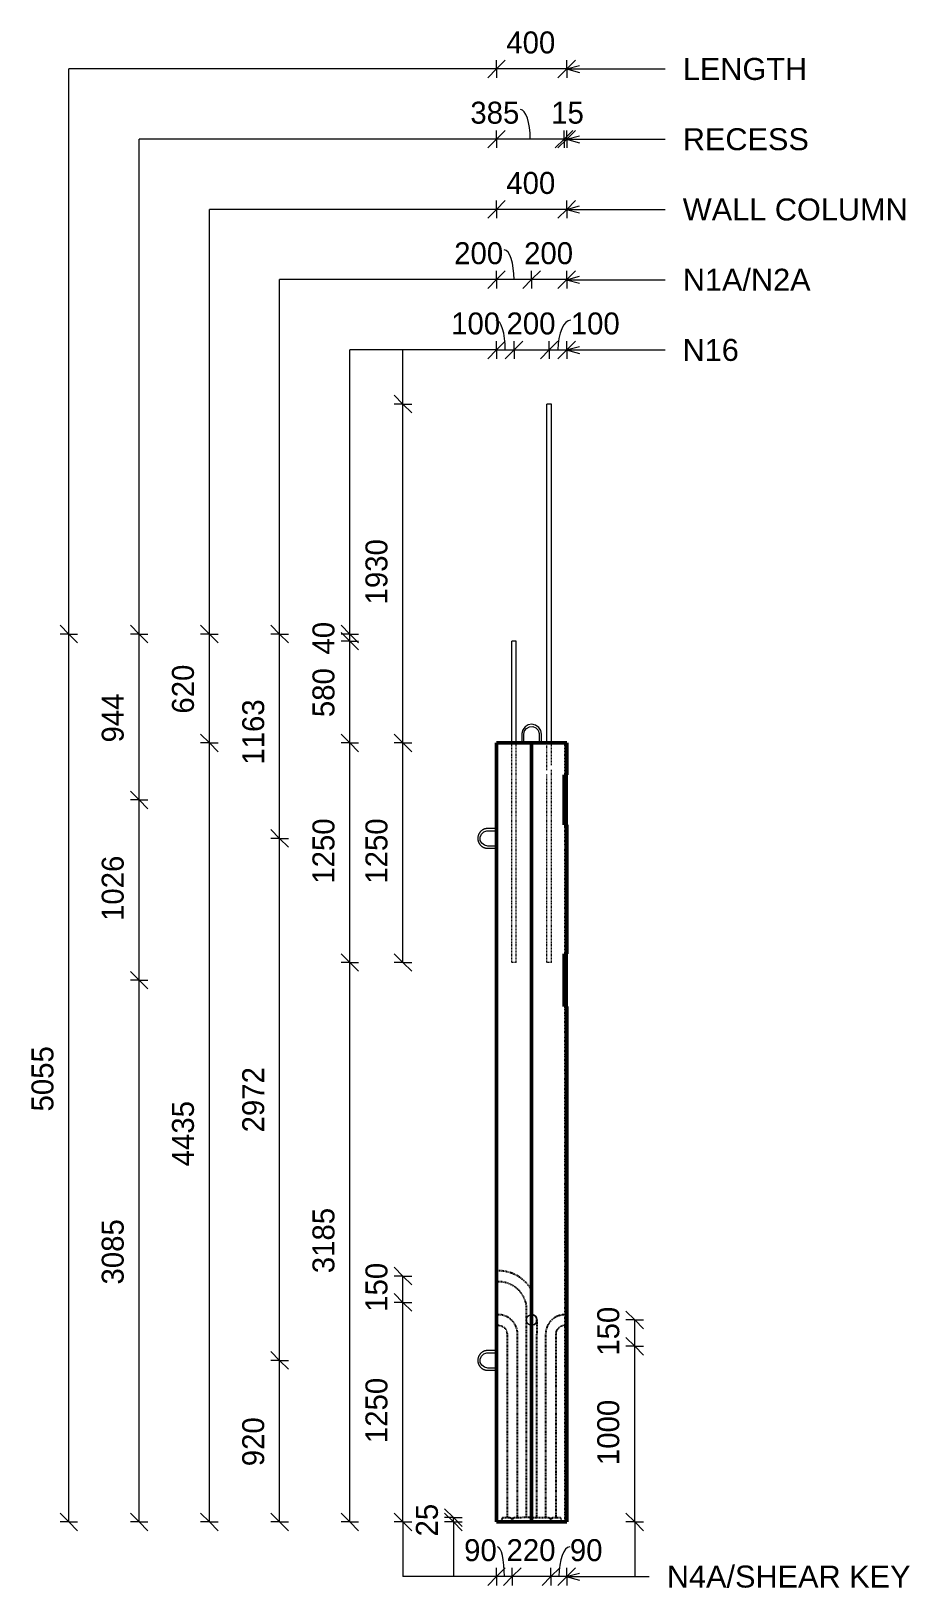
# Model space of a CAD drawing. Header units: millimetres. Extents: x 18051 to 27999, y -1802 to 7093.
# Drawn here: x 22996 to 27999, y -1770 to 7093 of the extents above; entities that cross this region are included whole.
import ezdxf

# ---------------------------------------------------------------- set-up
doc = ezdxf.new("R2010")
doc.units = ezdxf.units.MM
doc.linetypes.add('Dash', pattern=[6.36, 3.18, -3.18])
for name, color, linetype, lineweight in [('A-ANNO-DIMS', 211, 'Continuous', 9), ('A-ANNO-DIMS-50', 211, 'Continuous', 9), ('A-DETL-MBND', 5, 'Continuous', 18), ('A-GENM', 13, 'Continuous', 18), ('A-WALL', 113, 'Continuous', 25), ('A-WALL-HDLN', 110, 'Dash', 25), ('G-ANNO-TEXT', 231, 'Continuous', 9), ('S-RBAR', 171, 'Continuous', 18)]:
    doc.layers.add(name, color=color, linetype=linetype, lineweight=lineweight)
doc.styles.add('Arial', font='arial.ttf', dxfattribs={"height": 125})
doc.styles.add('Nirmala UI Semilight', font='NirmalaS.ttf', dxfattribs={"height": 125})
doc.dimstyles.new('Arrow_Filled_-_2_5_NI_UI', dxfattribs={"dimscale": 304.8, "dimtxt": 130.920493, "dimasz": 0.328084, "dimexe": 0.164042, "dimexo": 0.0625, "dimgap": 0.164042, "dimtad": 1, "dimdec": 0, "dimzin": 0, "dimdsep": 46, "dimtxsty": 'Nirmala UI Semilight', "dimblk1": 'OBLIQUE', "dimblk2": 'OBLIQUE', "dimsah": 1, "dimcen": 0.09, "dimazin": 0, "dimtfac": 1, "dimtdec": 4, "dimtix": 1, "dimtmove": 0, "dimatfit": 3, "dimfxl": 0.164042, "dimfxlon": 1, "dimtvp": 1, "dimtolj": 1, "dimtzin": 0, "dimarcsym": 2})
doc.dimstyles.new('Arrow_Filled_-_2_5_NI_UI_2', dxfattribs={"dimscale": 304.8, "dimtxt": 130.920493, "dimasz": 0.328084, "dimexe": 0.164042, "dimexo": 0.0625, "dimgap": 0.164042, "dimtad": 1, "dimdec": 0, "dimzin": 0, "dimdsep": 46, "dimtxsty": 'Nirmala UI Semilight', "dimblk1": 'OBLIQUE', "dimblk2": 'OBLIQUE', "dimsah": 1, "dimcen": 0.09, "dimazin": 0, "dimtfac": 1, "dimtdec": 4, "dimtix": 1, "dimtmove": 1, "dimatfit": 3, "dimfxl": 0.164042, "dimfxlon": 1, "dimtvp": 1, "dimtolj": 1, "dimtzin": 0, "dimarcsym": 2})

# ---------------------------------------------------------------- blocks, each defined once
blk = doc.blocks.new('12_7Ø_ Lifting Insert_COLUMN - 12_9Ø Lifting insert-1653057-Elevation Right2')
at = {"layer": 'A-GENM'}
for p, q in [((20064.6, 2553.3), (20014.6, 2553.3)), ((20014.6, 2540.6), (20064.6, 2540.6)), ((20064.6, 2453.3), (20014.6, 2453.3)), ((20014.6, 2440.6), (20064.6, 2440.6))]:
    blk.add_line(p, q, dxfattribs=at)
at = {"layer": 'A-GENM', "flags": 128}
for points in [[(20014.6, 2553.3), (20012.3, 2553.3), (20010.1, 2553.2), (20007.8, 2552.9), (20005.6, 2552.6), (20003.4, 2552.2), (20001.2, 2551.7), (19999, 2551.2), (19996.8, 2550.5), (19994.7, 2549.7), (19992.6, 2548.9), (19990.6, 2548), (19988.5, 2547), (19986.6, 2545.9), (19984.6, 2544.7), (19982.8, 2543.5), (19980.9, 2542.2), (19979.1, 2540.8), (19977.4, 2539.4), (19975.7, 2537.8), (19974.1, 2536.3), (19972.6, 2534.6), (19971.1, 2532.9), (19969.7, 2531.1), (19968.4, 2529.3), (19967.2, 2527.4), (19966, 2525.5), (19964.9, 2523.6), (19963.8, 2521.6), (19962.9, 2519.5), (19962, 2517.4), (19961.3, 2515.3), (19960.6, 2513.2), (19960, 2511), (19959.5, 2508.8), (19959, 2506.6), (19958.7, 2504.3), (19958.5, 2502.1), (19958.3, 2499.9), (19958.2, 2497.6), (19958.2, 2495.4), (19958.4, 2493.1), (19958.6, 2490.9), (19958.8, 2488.6), (19959.2, 2486.4), (19959.7, 2484.2), (19960.2, 2482), (19960.9, 2479.9), (19961.6, 2477.7), (19962.4, 2475.6), (19963.3, 2473.6), (19964.3, 2471.5), (19965.4, 2469.5), (19966.5, 2467.6), (19967.7, 2465.7), (19969, 2463.8), (19970.4, 2462), (19971.8, 2460.3), (19973.3, 2458.6), (19974.9, 2457), (19976.5, 2455.4), (19978.2, 2454), (19979.9, 2452.5), (19981.8, 2451.2), (19983.6, 2449.9), (19985.5, 2448.7), (19987.5, 2447.6), (19989.5, 2446.5), (19991.5, 2445.6), (19993.6, 2444.7), (19995.7, 2443.9), (19997.8, 2443.2), (20000, 2442.6), (20002.2, 2442), (20004.4, 2441.6), (20006.6, 2441.2), (20008.9, 2440.9), (20011.1, 2440.8), (20013.4, 2440.7), (20014.6, 2440.6)], [(20014.6, 2453.3), (19996.2, 2457.4), (19981.2, 2468.9), (19972.4, 2485.6), (19971.5, 2504.4), (19978.7, 2521.8), (19992.5, 2534.7), (20010.4, 2540.5), (20014.6, 2540.6)]]:
    blk.add_lwpolyline(points, dxfattribs=at)
blk = doc.blocks.new('12_7Ø_ Lifting Insert_COLUMN - 12_9Ø Lifting insert-V1-Elevation Right2')
at = {"layer": 'A-GENM'}
for p, q in [((20208.2, 3090), (20208.2, 3040)), ((20220.9, 3040), (20220.9, 3090)), ((20308.2, 3090), (20308.2, 3040)), ((20320.9, 3040), (20320.9, 3090))]:
    blk.add_line(p, q, dxfattribs=at)
at = {"layer": 'A-GENM', "flags": 128}
for points in [[(20320.9, 3090), (20316.8, 3111.1), (20305.2, 3129.1), (20287.6, 3141.4), (20266.8, 3146.3), (20245.6, 3143), (20227.1, 3132.1), (20214.1, 3115), (20208.4, 3094.4), (20208.2, 3090)], [(20220.9, 3090), (20225, 3108.4), (20236.4, 3123.4), (20253.1, 3132.1), (20272, 3133), (20289.4, 3125.9), (20302.2, 3112.1), (20308, 3094.2), (20308.2, 3090)]]:
    blk.add_lwpolyline(points, dxfattribs=at)
blk = doc.blocks.new('DIMBLOCK25-Elevation Right2')
at = {"layer": 'A-ANNO-DIMS-50'}
for p, q in [((25845.3, 5678), (25795.3, 5628)), ((25845.3, 5678), (25895.3, 5728)), ((25845.3, 5678), (25845.3, 5728)), ((26045.3, 5678), (25845.3, 5678)), ((25845.3, 5678), (25845.3, 5628)), ((26045.3, 5678), (25995.3, 5628)), ((26045.3, 5678), (26095.3, 5728)), ((26045.3, 5678), (26045.3, 5728)), ((26045.3, 5678), (26045.3, 5628))]:
    blk.add_line(p, q, dxfattribs=at)
at = {"layer": 'A-ANNO-DIMS-50', "color": 0, "insert": (25802.5, 5891.1), "char_height": 125, "width": 342.774, "attachment_point": 1, "line_spacing_factor": 1.142579, "style": 'Nirmala UI Semilight'}
blk.add_mtext('200', dxfattribs=at)
blk = doc.blocks.new('_Oblique')
at = {"color": 0, "linetype": 'ByBlock', "lineweight": -2}
blk.add_line((-0.5, -0.5), (0.5, 0.5), dxfattribs=at)
blk = doc.blocks.new('DIMBLOCK26-Elevation Right2')
at = {"layer": 'A-ANNO-DIMS-50'}
for p, q in [((25645.3, 5678), (25595.3, 5628)), ((25645.3, 5678), (25695.3, 5728)), ((25645.3, 5678), (25645.3, 5728)), ((25845.3, 5678), (25645.3, 5678)), ((25645.3, 5678), (25645.3, 5628)), ((25845.3, 5678), (25795.3, 5628)), ((25845.3, 5678), (25895.3, 5728)), ((25845.3, 5678), (25845.3, 5728)), ((25845.3, 5678), (25845.3, 5628))]:
    blk.add_line(p, q, dxfattribs=at)
blk.add_ellipse((25690, 5678), major_axis=(0, 169), ratio=0.327176, start_param=4.712389, end_param=6.283185, dxfattribs=at)
at = {"layer": 'A-ANNO-DIMS-50', "color": 0, "insert": (25404.4, 5891.1), "char_height": 125, "width": 342.774, "attachment_point": 1, "line_spacing_factor": 1.142579, "style": 'Nirmala UI Semilight'}
blk.add_mtext('200', dxfattribs=at)
blk = doc.blocks.new('DIMBLOCK27-Elevation Right2')
at = {"layer": 'A-ANNO-DIMS-50'}
for p, q in [((25645.3, 6078), (25695.3, 6128)), ((25645.3, 6078), (25645.3, 6128)), ((26045.3, 6078), (26095.3, 6128)), ((26045.3, 6078), (26045.3, 6128)), ((25645.3, 6078), (25595.3, 6028)), ((26045.3, 6078), (25645.3, 6078)), ((25645.3, 6078), (25645.3, 6028)), ((26045.3, 6078), (25995.3, 6028)), ((26045.3, 6078), (26045.3, 6028))]:
    blk.add_line(p, q, dxfattribs=at)
at = {"layer": 'A-ANNO-DIMS-50', "color": 0, "insert": (25701.3, 6291.1), "char_height": 125, "width": 345.63, "attachment_point": 1, "line_spacing_factor": 1.142579, "style": 'Nirmala UI Semilight'}
blk.add_mtext('400', dxfattribs=at)
blk = doc.blocks.new('DIMBLOCK28-Elevation Right2')
at = {"layer": 'A-ANNO-DIMS-50'}
for p, q in [((26030.4, 6478), (25980.4, 6428)), ((26045.3, 6478), (25995.3, 6428)), ((26030.4, 6478), (26080.4, 6528)), ((26030.4, 6478), (26030.4, 6528)), ((26045.3, 6478), (26030.4, 6478)), ((26030.4, 6478), (26030.4, 6428)), ((26045.3, 6478), (26095.3, 6528)), ((26045.3, 6478), (26045.3, 6528)), ((26045.3, 6478), (26045.3, 6428))]:
    blk.add_line(p, q, dxfattribs=at)
at = {"layer": 'A-ANNO-DIMS-50', "color": 0, "insert": (25956.9, 6691.1), "char_height": 125, "width": 194.238, "attachment_point": 1, "line_spacing_factor": 1.142579, "style": 'Nirmala UI Semilight'}
blk.add_mtext('15', dxfattribs=at)
blk = doc.blocks.new('DIMBLOCK29-Elevation Right2')
at = {"layer": 'A-ANNO-DIMS-50'}
for p, q in [((25645.3, 6478), (25595.3, 6428)), ((25645.3, 6478), (25695.3, 6528)), ((25645.3, 6478), (25645.3, 6528)), ((26030.4, 6478), (25645.3, 6478)), ((25645.3, 6478), (25645.3, 6428)), ((26030.4, 6478), (25980.4, 6428)), ((26030.4, 6478), (26080.4, 6528)), ((26030.4, 6478), (26030.4, 6528)), ((26030.4, 6478), (26030.4, 6428))]:
    blk.add_line(p, q, dxfattribs=at)
blk.add_ellipse((25782.2, 6478), major_axis=(0, 169), ratio=0.329458, start_param=4.712389, end_param=6.283185, dxfattribs=at)
at = {"layer": 'A-ANNO-DIMS-50', "color": 0, "insert": (25496.5, 6691.1), "char_height": 125, "width": 342.774, "attachment_point": 1, "line_spacing_factor": 1.142579, "style": 'Nirmala UI Semilight'}
blk.add_mtext('385', dxfattribs=at)
blk = doc.blocks.new('DIMBLOCK30-Elevation Right2')
at = {"layer": 'A-ANNO-DIMS-50'}
for p, q in [((25645.3, 6878), (25695.3, 6928)), ((25645.3, 6878), (25645.3, 6928)), ((26045.3, 6878), (26095.3, 6928)), ((26045.3, 6878), (26045.3, 6928)), ((25645.3, 6878), (25595.3, 6828)), ((26045.3, 6878), (25645.3, 6878)), ((25645.3, 6878), (25645.3, 6828)), ((26045.3, 6878), (25995.3, 6828)), ((26045.3, 6878), (26045.3, 6828))]:
    blk.add_line(p, q, dxfattribs=at)
at = {"layer": 'A-ANNO-DIMS-50', "color": 0, "insert": (25701.3, 7091.1), "char_height": 125, "width": 345.63, "attachment_point": 1, "line_spacing_factor": 1.142579, "style": 'Nirmala UI Semilight'}
blk.add_mtext('400', dxfattribs=at)
blk = doc.blocks.new('DIMBLOCK31-Elevation Right2')
at = {"layer": 'A-ANNO-DIMS-50'}
for p, q in [((24810.6, 1790), (24760.6, 1840)), ((24810.6, 1790), (24760.6, 1790)), ((24810.6, -1395), (24810.6, 1790)), ((24810.6, 1790), (24860.6, 1740)), ((24810.6, 1790), (24860.6, 1790)), ((24810.6, -1395), (24760.6, -1345)), ((24810.6, -1395), (24760.6, -1395)), ((24810.6, -1395), (24860.6, -1445)), ((24810.6, -1395), (24860.6, -1395))]:
    blk.add_line(p, q, dxfattribs=at)
at = {"layer": 'A-ANNO-DIMS-50', "color": 0, "insert": (24597.6, 21.4), "char_height": 125, "width": 422.754, "attachment_point": 1, "rotation": 90, "line_spacing_factor": 1.142579, "style": 'Nirmala UI Semilight'}
blk.add_mtext('3185', dxfattribs=at)
blk = doc.blocks.new('DIMBLOCK32-Elevation Right2')
at = {"layer": 'A-ANNO-DIMS-50'}
for p, q in [((24810.6, 3040), (24760.6, 3090)), ((24810.6, 3040), (24760.6, 3040)), ((24810.6, 1790), (24810.6, 3040)), ((24810.6, 3040), (24860.6, 2990)), ((24810.6, 3040), (24860.6, 3040)), ((24810.6, 1790), (24760.6, 1840)), ((24810.6, 1790), (24760.6, 1790)), ((24810.6, 1790), (24860.6, 1740)), ((24810.6, 1790), (24860.6, 1790))]:
    blk.add_line(p, q, dxfattribs=at)
at = {"layer": 'A-ANNO-DIMS-50', "color": 0, "insert": (24597.6, 2238.9), "char_height": 125, "width": 422.754, "attachment_point": 1, "rotation": 90, "line_spacing_factor": 1.142579, "style": 'Nirmala UI Semilight'}
blk.add_mtext('1250', dxfattribs=at)
blk = doc.blocks.new('DIMBLOCK33-Elevation Right2')
at = {"layer": 'A-ANNO-DIMS-50'}
for p, q in [((24810.6, 3620), (24760.6, 3670)), ((24810.6, 3620), (24760.6, 3620)), ((24810.6, 3040), (24810.6, 3620)), ((24810.6, 3620), (24860.6, 3570)), ((24810.6, 3620), (24860.6, 3620)), ((24810.6, 3040), (24760.6, 3090)), ((24810.6, 3040), (24760.6, 3040)), ((24810.6, 3040), (24860.6, 2990)), ((24810.6, 3040), (24860.6, 3040))]:
    blk.add_line(p, q, dxfattribs=at)
at = {"layer": 'A-ANNO-DIMS-50', "color": 0, "insert": (24597.6, 3187.2), "char_height": 125, "width": 342.774, "attachment_point": 1, "rotation": 90, "line_spacing_factor": 1.142579, "style": 'Nirmala UI Semilight'}
blk.add_mtext('580', dxfattribs=at)
blk = doc.blocks.new('DIMBLOCK34-Elevation Right2')
at = {"layer": 'A-ANNO-DIMS-50'}
for p, q in [((24810.6, 3660), (24760.6, 3710)), ((24810.6, 3620), (24760.6, 3670)), ((24810.6, 3660), (24760.6, 3660)), ((24810.6, 3620), (24810.6, 3660)), ((24810.6, 3660), (24860.6, 3610)), ((24810.6, 3660), (24860.6, 3660)), ((24810.6, 3620), (24760.6, 3620)), ((24810.6, 3620), (24860.6, 3570)), ((24810.6, 3620), (24860.6, 3620))]:
    blk.add_line(p, q, dxfattribs=at)
at = {"layer": 'A-ANNO-DIMS-50', "color": 0, "insert": (24597.6, 3543.6), "char_height": 125, "width": 231.372, "attachment_point": 1, "rotation": 90, "line_spacing_factor": 1.142579, "style": 'Nirmala UI Semilight'}
blk.add_mtext('40', dxfattribs=at)
blk = doc.blocks.new('DIMBLOCK35-Elevation Right2')
at = {"layer": 'A-ANNO-DIMS-50'}
for p, q in [((24410.6, -475), (24360.6, -425)), ((24410.6, -475), (24360.6, -475)), ((24410.6, -1395), (24410.6, -475)), ((24410.6, -475), (24460.6, -525)), ((24410.6, -475), (24460.6, -475)), ((24410.6, -1395), (24360.6, -1345)), ((24410.6, -1395), (24360.6, -1395)), ((24410.6, -1395), (24460.6, -1445)), ((24410.6, -1395), (24460.6, -1395))]:
    blk.add_line(p, q, dxfattribs=at)
at = {"layer": 'A-ANNO-DIMS-50', "color": 0, "insert": (24197.6, -1077.8), "char_height": 125, "width": 342.774, "attachment_point": 1, "rotation": 90, "line_spacing_factor": 1.142579, "style": 'Nirmala UI Semilight'}
blk.add_mtext('920', dxfattribs=at)
blk = doc.blocks.new('DIMBLOCK36-Elevation Right2')
at = {"layer": 'A-ANNO-DIMS-50'}
for p, q in [((24410.6, 2497), (24360.6, 2547)), ((24410.6, 2497), (24360.6, 2497)), ((24410.6, -475), (24410.6, 2497)), ((24410.6, 2497), (24460.6, 2447)), ((24410.6, 2497), (24460.6, 2497)), ((24410.6, -475), (24360.6, -425)), ((24410.6, -475), (24360.6, -475)), ((24410.6, -475), (24460.6, -525)), ((24410.6, -475), (24460.6, -475))]:
    blk.add_line(p, q, dxfattribs=at)
at = {"layer": 'A-ANNO-DIMS-50', "color": 0, "insert": (24197.6, 823), "char_height": 125, "width": 451.319, "attachment_point": 1, "rotation": 90, "line_spacing_factor": 1.142579, "style": 'Nirmala UI Semilight'}
blk.add_mtext('2972', dxfattribs=at)
blk = doc.blocks.new('DIMBLOCK37-Elevation Right2')
at = {"layer": 'A-ANNO-DIMS-50'}
for p, q in [((24410.6, 3660), (24360.6, 3710)), ((24410.6, 3660), (24360.6, 3660)), ((24410.6, 2497), (24410.6, 3660)), ((24410.6, 3660), (24460.6, 3610)), ((24410.6, 3660), (24460.6, 3660)), ((24410.6, 2497), (24360.6, 2547)), ((24410.6, 2497), (24360.6, 2497)), ((24410.6, 2497), (24460.6, 2447)), ((24410.6, 2497), (24460.6, 2497))]:
    blk.add_line(p, q, dxfattribs=at)
at = {"layer": 'A-ANNO-DIMS-50', "color": 0, "insert": (24197.6, 2916.6), "char_height": 125, "width": 388.477, "attachment_point": 1, "rotation": 90, "line_spacing_factor": 1.142579, "style": 'Nirmala UI Semilight'}
blk.add_mtext('1163', dxfattribs=at)
blk = doc.blocks.new('DIMBLOCK38-Elevation Right2')
at = {"layer": 'A-ANNO-DIMS-50'}
for p, q in [((24010.6, 3040), (23960.6, 3090)), ((24010.6, 3040), (23960.6, 3040)), ((24010.6, -1395), (24010.6, 3040)), ((24010.6, 3040), (24060.6, 2990)), ((24010.6, 3040), (24060.6, 3040)), ((24010.6, -1395), (23960.6, -1345)), ((24010.6, -1395), (23960.6, -1395)), ((24010.6, -1395), (24060.6, -1445)), ((24010.6, -1395), (24060.6, -1395))]:
    blk.add_line(p, q, dxfattribs=at)
at = {"layer": 'A-ANNO-DIMS-50', "color": 0, "insert": (23797.6, 629.7), "char_height": 125, "width": 462.744, "attachment_point": 1, "rotation": 90, "line_spacing_factor": 1.142579, "style": 'Nirmala UI Semilight'}
blk.add_mtext('4435', dxfattribs=at)
blk = doc.blocks.new('DIMBLOCK39-Elevation Right2')
at = {"layer": 'A-ANNO-DIMS-50'}
for p, q in [((24010.6, 3660), (23960.6, 3710)), ((24010.6, 3660), (23960.6, 3660)), ((24010.6, 3040), (24010.6, 3660)), ((24010.6, 3660), (24060.6, 3610)), ((24010.6, 3660), (24060.6, 3660)), ((24010.6, 3040), (23960.6, 3090)), ((24010.6, 3040), (23960.6, 3040)), ((24010.6, 3040), (24060.6, 2990)), ((24010.6, 3040), (24060.6, 3040))]:
    blk.add_line(p, q, dxfattribs=at)
at = {"layer": 'A-ANNO-DIMS-50', "color": 0, "insert": (23797.6, 3207.2), "char_height": 125, "width": 342.774, "attachment_point": 1, "rotation": 90, "line_spacing_factor": 1.142579, "style": 'Nirmala UI Semilight'}
blk.add_mtext('620', dxfattribs=at)
blk = doc.blocks.new('DIMBLOCK40-Elevation Right2')
at = {"layer": 'A-ANNO-DIMS-50'}
for p, q in [((23610.6, 1689.7), (23560.6, 1739.7)), ((23610.6, 1689.7), (23560.6, 1689.7)), ((23610.6, -1395), (23610.6, 1689.7)), ((23610.6, 1689.7), (23660.6, 1639.7)), ((23610.6, 1689.7), (23660.6, 1689.7)), ((23610.6, -1395), (23560.6, -1345)), ((23610.6, -1395), (23560.6, -1395)), ((23610.6, -1395), (23660.6, -1445)), ((23610.6, -1395), (23660.6, -1395))]:
    blk.add_line(p, q, dxfattribs=at)
at = {"layer": 'A-ANNO-DIMS-50', "color": 0, "insert": (23397.6, -43.1), "char_height": 125, "width": 457.032, "attachment_point": 1, "rotation": 90, "line_spacing_factor": 1.142579, "style": 'Nirmala UI Semilight'}
blk.add_mtext('3085', dxfattribs=at)
blk = doc.blocks.new('DIMBLOCK41-Elevation Right2')
at = {"layer": 'A-ANNO-DIMS-50'}
for p, q in [((23610.6, 2716), (23560.6, 2766)), ((23610.6, 2716), (23560.6, 2716)), ((23610.6, 1689.7), (23610.6, 2716)), ((23610.6, 2716), (23660.6, 2666)), ((23610.6, 2716), (23660.6, 2716)), ((23610.6, 1689.7), (23560.6, 1739.7)), ((23610.6, 1689.7), (23560.6, 1689.7)), ((23610.6, 1689.7), (23660.6, 1639.7)), ((23610.6, 1689.7), (23660.6, 1689.7))]:
    blk.add_line(p, q, dxfattribs=at)
at = {"layer": 'A-ANNO-DIMS-50', "color": 0, "insert": (23397.6, 2026.7), "char_height": 125, "width": 422.754, "attachment_point": 1, "rotation": 90, "line_spacing_factor": 1.142579, "style": 'Nirmala UI Semilight'}
blk.add_mtext('1026', dxfattribs=at)
blk = doc.blocks.new('DIMBLOCK42-Elevation Right2')
at = {"layer": 'A-ANNO-DIMS-50'}
for p, q in [((23610.6, 3660), (23560.6, 3710)), ((23610.6, 3660), (23560.6, 3660)), ((23610.6, 2716), (23610.6, 3660)), ((23610.6, 3660), (23660.6, 3610)), ((23610.6, 3660), (23660.6, 3660)), ((23610.6, 2716), (23560.6, 2766)), ((23610.6, 2716), (23560.6, 2716)), ((23610.6, 2716), (23660.6, 2666)), ((23610.6, 2716), (23660.6, 2716))]:
    blk.add_line(p, q, dxfattribs=at)
at = {"layer": 'A-ANNO-DIMS-50', "color": 0, "insert": (23397.6, 3042.8), "char_height": 125, "width": 348.487, "attachment_point": 1, "rotation": 90, "line_spacing_factor": 1.142579, "style": 'Nirmala UI Semilight'}
blk.add_mtext('944', dxfattribs=at)
blk = doc.blocks.new('DIMBLOCK43-Elevation Right2')
at = {"layer": 'A-ANNO-DIMS-50'}
for p, q in [((23210.6, 3660), (23160.6, 3710)), ((23210.6, 3660), (23160.6, 3660)), ((23210.6, -1395), (23210.6, 3660)), ((23210.6, 3660), (23260.6, 3610)), ((23210.6, 3660), (23260.6, 3660)), ((23210.6, -1395), (23160.6, -1345)), ((23210.6, -1395), (23160.6, -1395)), ((23210.6, -1395), (23260.6, -1445)), ((23210.6, -1395), (23260.6, -1395))]:
    blk.add_line(p, q, dxfattribs=at)
at = {"layer": 'A-ANNO-DIMS-50', "color": 0, "insert": (22997.6, 942.1), "char_height": 125, "width": 457.032, "attachment_point": 1, "rotation": 90, "line_spacing_factor": 1.142579, "style": 'Nirmala UI Semilight'}
blk.add_mtext('5055', dxfattribs=at)
blk = doc.blocks.new('DIMBLOCK44-Elevation Right2')
at = {"layer": 'A-ANNO-DIMS-50'}
for p, q in [((25955.3, -1706), (26005.3, -1656)), ((25955.3, -1706), (25955.3, -1656)), ((26045.3, -1706), (26095.3, -1656)), ((26045.3, -1706), (26045.3, -1656)), ((25955.3, -1706), (25905.3, -1756)), ((26045.3, -1706), (25955.3, -1706)), ((25955.3, -1706), (25955.3, -1756)), ((26045.3, -1706), (25995.3, -1756)), ((26045.3, -1706), (26045.3, -1756))]:
    blk.add_line(p, q, dxfattribs=at)
blk.add_ellipse((26063.3, -1706), major_axis=(0, 169), ratio=0.372378, start_param=0, end_param=1.570796, dxfattribs=at)
at = {"layer": 'A-ANNO-DIMS-50', "color": 0, "insert": (26063.3, -1492.9), "char_height": 125, "width": 228.516, "attachment_point": 1, "line_spacing_factor": 1.142579, "style": 'Nirmala UI Semilight'}
blk.add_mtext('90', dxfattribs=at)
blk = doc.blocks.new('DIMBLOCK45-Elevation Right2')
at = {"layer": 'A-ANNO-DIMS-50'}
for p, q in [((25735.3, -1706), (25785.3, -1656)), ((25735.3, -1706), (25735.3, -1656)), ((25955.3, -1706), (26005.3, -1656)), ((25955.3, -1706), (25955.3, -1656)), ((25735.3, -1706), (25685.3, -1756)), ((25955.3, -1706), (25735.3, -1706)), ((25735.3, -1706), (25735.3, -1756)), ((25955.3, -1706), (25905.3, -1756)), ((25955.3, -1706), (25955.3, -1756))]:
    blk.add_line(p, q, dxfattribs=at)
at = {"layer": 'A-ANNO-DIMS-50', "color": 0, "insert": (25702.5, -1492.9), "char_height": 125, "width": 342.774, "attachment_point": 1, "line_spacing_factor": 1.142579, "style": 'Nirmala UI Semilight'}
blk.add_mtext('220', dxfattribs=at)
blk = doc.blocks.new('DIMBLOCK46-Elevation Right2')
at = {"layer": 'A-ANNO-DIMS-50'}
for p, q in [((25645.3, -1706), (25695.3, -1656)), ((25645.3, -1706), (25645.3, -1656)), ((25735.3, -1706), (25785.3, -1656)), ((25735.3, -1706), (25735.3, -1656)), ((25645.3, -1706), (25595.3, -1756)), ((25735.3, -1706), (25645.3, -1706)), ((25645.3, -1706), (25645.3, -1756)), ((25735.3, -1706), (25685.3, -1756)), ((25735.3, -1706), (25735.3, -1756))]:
    blk.add_line(p, q, dxfattribs=at)
blk.add_ellipse((25651.6, -1706), major_axis=(0, 169), ratio=0.229289, start_param=4.712389, end_param=6.283185, dxfattribs=at)
at = {"layer": 'A-ANNO-DIMS-50', "color": 0, "insert": (25461.1, -1492.9), "char_height": 125, "width": 228.516, "attachment_point": 1, "line_spacing_factor": 1.142579, "style": 'Nirmala UI Semilight'}
blk.add_mtext('90', dxfattribs=at)
blk = doc.blocks.new('DIMBLOCK47-Elevation Right2')
at = {"layer": 'A-ANNO-DIMS-50'}
for p, q in [((25399.8, -1370), (25349.8, -1320)), ((25399.8, -1395), (25349.8, -1345)), ((25399.8, -1370), (25349.8, -1370)), ((25399.8, -1395), (25349.8, -1395)), ((25399.8, -1395), (25399.8, -1370)), ((25399.8, -1370), (25449.8, -1420)), ((25399.8, -1370), (25449.8, -1370)), ((25399.8, -1395), (25449.8, -1445)), ((25399.8, -1395), (25449.8, -1395))]:
    blk.add_line(p, q, dxfattribs=at)
at = {"layer": 'A-ANNO-DIMS-50', "color": 0, "insert": (25186.7, -1477.7), "char_height": 125, "width": 228.516, "attachment_point": 1, "rotation": 90, "line_spacing_factor": 1.142579, "style": 'Nirmala UI Semilight'}
blk.add_mtext('25', dxfattribs=at)
blk = doc.blocks.new('DIMBLOCK48-Elevation Right2')
at = {"layer": 'A-ANNO-DIMS-50'}
for p, q in [((26432.3, -395), (26382.3, -345)), ((26432.3, -395), (26382.3, -395)), ((26432.3, -1395), (26432.3, -395)), ((26432.3, -395), (26482.3, -445)), ((26432.3, -395), (26482.3, -395)), ((26432.3, -1395), (26382.3, -1345)), ((26432.3, -1395), (26382.3, -1395)), ((26432.3, -1395), (26482.3, -1445)), ((26432.3, -1395), (26482.3, -1395))]:
    blk.add_line(p, q, dxfattribs=at)
at = {"layer": 'A-ANNO-DIMS-50', "color": 0, "insert": (26219.2, -1071.1), "char_height": 125, "width": 422.754, "attachment_point": 1, "rotation": 90, "line_spacing_factor": 1.142579, "style": 'Nirmala UI Semilight'}
blk.add_mtext('1000', dxfattribs=at)
blk = doc.blocks.new('DIMBLOCK49-Elevation Right2')
at = {"layer": 'A-ANNO-DIMS-50'}
for p, q in [((26432.3, -245), (26382.3, -195)), ((26432.3, -245), (26382.3, -245)), ((26432.3, -395), (26432.3, -245)), ((26432.3, -245), (26482.3, -295)), ((26432.3, -245), (26482.3, -245)), ((26432.3, -395), (26382.3, -345)), ((26432.3, -395), (26382.3, -395)), ((26432.3, -395), (26482.3, -445)), ((26432.3, -395), (26482.3, -395))]:
    blk.add_line(p, q, dxfattribs=at)
at = {"layer": 'A-ANNO-DIMS-50', "color": 0, "insert": (26219.2, -448.5), "char_height": 125, "width": 308.496, "attachment_point": 1, "rotation": 90, "line_spacing_factor": 1.142579, "style": 'Nirmala UI Semilight'}
blk.add_mtext('150', dxfattribs=at)
blk = doc.blocks.new('DIMBLOCK50-Elevation Right2')
at = {"layer": 'A-ANNO-DIMS-50'}
for p, q in [((25112.5, -145), (25062.5, -95)), ((25112.5, -145), (25062.5, -145)), ((25112.5, -1395), (25112.5, -145)), ((25112.5, -145), (25162.5, -195)), ((25112.5, -145), (25162.5, -145)), ((25112.5, -1395), (25062.5, -1345)), ((25112.5, -1395), (25062.5, -1395)), ((25112.5, -1395), (25162.5, -1445)), ((25112.5, -1395), (25162.5, -1395))]:
    blk.add_line(p, q, dxfattribs=at)
at = {"layer": 'A-ANNO-DIMS-50', "color": 0, "insert": (24899.4, -946.1), "char_height": 125, "width": 422.754, "attachment_point": 1, "rotation": 90, "line_spacing_factor": 1.142579, "style": 'Nirmala UI Semilight'}
blk.add_mtext('1250', dxfattribs=at)
blk = doc.blocks.new('DIMBLOCK51-Elevation Right2')
at = {"layer": 'A-ANNO-DIMS-50'}
for p, q in [((25112.5, 5), (25062.5, 55)), ((25112.5, 5), (25062.5, 5)), ((25112.5, -145), (25112.5, 5)), ((25112.5, 5), (25162.5, -45)), ((25112.5, 5), (25162.5, 5)), ((25112.5, -145), (25062.5, -95)), ((25112.5, -145), (25062.5, -145)), ((25112.5, -145), (25162.5, -195)), ((25112.5, -145), (25162.5, -145))]:
    blk.add_line(p, q, dxfattribs=at)
at = {"layer": 'A-ANNO-DIMS-50', "color": 0, "insert": (24899.4, -198.5), "char_height": 125, "width": 308.496, "attachment_point": 1, "rotation": 90, "line_spacing_factor": 1.142579, "style": 'Nirmala UI Semilight'}
blk.add_mtext('150', dxfattribs=at)
blk = doc.blocks.new('DIMBLOCK52-Elevation Right2')
at = {"layer": 'A-ANNO-DIMS-50'}
for p, q in [((25112.5, 3040), (25062.5, 3090)), ((25112.5, 3040), (25062.5, 3040)), ((25112.5, 1790), (25112.5, 3040)), ((25112.5, 3040), (25162.5, 2990)), ((25112.5, 3040), (25162.5, 3040)), ((25112.5, 1790), (25062.5, 1840)), ((25112.5, 1790), (25062.5, 1790)), ((25112.5, 1790), (25162.5, 1740)), ((25112.5, 1790), (25162.5, 1790))]:
    blk.add_line(p, q, dxfattribs=at)
at = {"layer": 'A-ANNO-DIMS-50', "color": 0, "insert": (24899.4, 2238.9), "char_height": 125, "width": 422.754, "attachment_point": 1, "rotation": 90, "line_spacing_factor": 1.142579, "style": 'Nirmala UI Semilight'}
blk.add_mtext('1250', dxfattribs=at)
blk = doc.blocks.new('DIMBLOCK53-Elevation Right2')
at = {"layer": 'A-ANNO-DIMS-50'}
for p, q in [((25112.5, 4970), (25062.5, 5020)), ((25112.5, 4970), (25062.5, 4970)), ((25112.5, 3040), (25112.5, 4970)), ((25112.5, 4970), (25162.5, 4920)), ((25112.5, 4970), (25162.5, 4970)), ((25112.5, 3040), (25062.5, 3090)), ((25112.5, 3040), (25062.5, 3040)), ((25112.5, 3040), (25162.5, 2990)), ((25112.5, 3040), (25162.5, 3040))]:
    blk.add_line(p, q, dxfattribs=at)
at = {"layer": 'A-ANNO-DIMS-50', "color": 0, "insert": (24899.4, 3828.9), "char_height": 125, "width": 422.754, "attachment_point": 1, "rotation": 90, "line_spacing_factor": 1.142579, "style": 'Nirmala UI Semilight'}
blk.add_mtext('1930', dxfattribs=at)
blk = doc.blocks.new('DIMBLOCK54-Elevation Right2')
at = {"layer": 'A-ANNO-DIMS-50'}
for p, q in [((25645.3, 5278), (25695.3, 5328)), ((25645.3, 5278), (25645.3, 5328)), ((25745.3, 5278), (25795.3, 5328)), ((25745.3, 5278), (25745.3, 5328)), ((25645.3, 5278), (25595.3, 5228)), ((25645.3, 5278), (25745.3, 5278)), ((25645.3, 5278), (25645.3, 5228)), ((25745.3, 5278), (25695.3, 5228)), ((25745.3, 5278), (25745.3, 5228))]:
    blk.add_line(p, q, dxfattribs=at)
blk.add_ellipse((25644.2, 5278), major_axis=(0, 169), ratio=0.302226, start_param=4.712389, end_param=6.283185, dxfattribs=at)
at = {"layer": 'A-ANNO-DIMS-50', "color": 0, "insert": (25387.2, 5491.1), "char_height": 125, "width": 308.496, "attachment_point": 1, "line_spacing_factor": 1.142579, "style": 'Nirmala UI Semilight'}
blk.add_mtext('100', dxfattribs=at)
blk = doc.blocks.new('DIMBLOCK55-Elevation Right2')
at = {"layer": 'A-ANNO-DIMS-50'}
for p, q in [((25745.3, 5278), (25795.3, 5328)), ((25745.3, 5278), (25745.3, 5328)), ((25945.3, 5278), (25995.3, 5328)), ((25945.3, 5278), (25945.3, 5328)), ((25745.3, 5278), (25695.3, 5228)), ((25745.3, 5278), (25945.3, 5278)), ((25745.3, 5278), (25745.3, 5228)), ((25945.3, 5278), (25895.3, 5228)), ((25945.3, 5278), (25945.3, 5228))]:
    blk.add_line(p, q, dxfattribs=at)
at = {"layer": 'A-ANNO-DIMS-50', "color": 0, "insert": (25702.5, 5491.1), "char_height": 125, "width": 342.774, "attachment_point": 1, "line_spacing_factor": 1.142579, "style": 'Nirmala UI Semilight'}
blk.add_mtext('200', dxfattribs=at)
blk = doc.blocks.new('DIMBLOCK56-Elevation Right2')
at = {"layer": 'A-ANNO-DIMS-50'}
for p, q in [((25945.3, 5278), (25995.3, 5328)), ((25945.3, 5278), (25945.3, 5328)), ((26045.3, 5278), (26095.3, 5328)), ((26045.3, 5278), (26045.3, 5328)), ((25945.3, 5278), (25895.3, 5228)), ((25945.3, 5278), (26045.3, 5278)), ((25945.3, 5278), (25945.3, 5228)), ((26045.3, 5278), (25995.3, 5228)), ((26045.3, 5278), (26045.3, 5228))]:
    blk.add_line(p, q, dxfattribs=at)
blk.add_ellipse((26068.2, 5278), major_axis=(0, 169), ratio=0.431077, start_param=0, end_param=1.570796, dxfattribs=at)
at = {"layer": 'A-ANNO-DIMS-50', "color": 0, "insert": (26068.2, 5491.1), "char_height": 125, "width": 308.496, "attachment_point": 1, "line_spacing_factor": 1.142579, "style": 'Nirmala UI Semilight'}
blk.add_mtext('100', dxfattribs=at)

msp = doc.modelspace()

# ---------------------------------------------------------------- linework, layer by layer
at = {"layer": 'A-DETL-MBND'}
for p, q in [((23210.6, 3660), (23210.6, 6878)), ((25645.3, 6878), (23210.6, 6878)), ((23610.6, 3660), (23610.6, 6478)), ((25645.3, 6478), (23610.6, 6478)), ((24010.6, 3660), (24010.6, 6078)), ((25645.3, 6078), (24010.6, 6078)), ((24410.6, 3660), (24410.6, 5678)), ((25645.3, 5678), (24410.6, 5678)), ((24810.6, 3660), (24810.6, 5278)), ((25645.3, 5278), (24810.6, 5278)), ((25112.5, 4970), (25112.5, 5278)), ((25112.3, -1395), (25112.3, -1706)), ((25399.8, -1395), (25399.8, -1706)), ((26432.3, -1395), (26432.3, -1706)), ((25645.3, -1706), (25112.3, -1706))]:
    msp.add_line(p, q, dxfattribs=at)
msp.add_circle((25845.5, -245), 30, dxfattribs=at)
at = {"layer": 'A-WALL', "lineweight": 50}
for p, q in [((26045.3, 3040), (25645.3, 3040)), ((25645.3, 3040), (25645.3, -1395)), ((25845.3, 3040), (25845.3, -1395)), ((26045.3, 2858.7), (26045.3, 3040)), ((26030.4, 2573.4), (26030.4, 2858.7)), ((26030.4, 2858.7), (26045.3, 2858.7)), ((26045.3, 2573.4), (26030.4, 2573.4)), ((26045.3, 1839.4), (26045.3, 2573.4)), ((26030.4, 1540), (26030.4, 1839.4)), ((26030.4, 1839.4), (26045.3, 1839.4)), ((26045.3, 1540), (26030.4, 1540)), ((26045.3, -1395), (26045.3, 1540)), ((25645.3, -1395), (26045.3, -1395))]:
    msp.add_line(p, q, dxfattribs=at)
at = {"layer": 'A-WALL'}
for p, q in [((26045.3, 2858.7), (26045.3, 2573.4)), ((26045.3, 1839.7), (26030.4, 1839.7)), ((26045.3, 1839.4), (26045.3, 1540)), ((26030.4, 1539.7), (26045.3, 1539.7))]:
    msp.add_line(p, q, dxfattribs=at)
at = {"layer": 'A-WALL-HDLN'}
for p, q in [((26035.3, 3040), (26035.3, -1395)), ((26030.4, 1839.4), (26030.4, 1839.7)), ((26030.4, 1839.7), (26030.4, 1839.7)), ((26030.4, 1539.7), (26030.4, 1540)), ((26030.4, 1539.7), (26030.4, 1539.7)), ((25655.3, 35), (25645.3, 35)), ((25645.3, -25), (25655.3, -25)), ((25655.3, -215), (25645.3, -215)), ((25815.3, -185), (25815.3, -1370)), ((26045.3, -215), (26035.3, -215)), ((25645.3, -275), (25655.3, -275)), ((25705.3, -325), (25705.3, -1370)), ((25765.3, -1370), (25765.3, -325)), ((25875.5, -1370), (25875.5, -325)), ((25925.3, -325), (25925.3, -1370)), ((25985.3, -1370), (25985.3, -325)), ((26035.3, -275), (26045.3, -275)), ((25680.3, -1370), (25670.3, -1395)), ((25680.3, -1370), (25705.3, -1370)), ((25705.3, -1370), (25723.6, -1370)), ((25747, -1370), (25765.3, -1370)), ((25765.3, -1370), (25790.3, -1370)), ((25790.4, -1370.2), (25790.3, -1370)), ((25790.5, -1370), (25790.4, -1370.2)), ((25815.3, -1370), (25790.5, -1370)), ((25833.6, -1370), (25815.3, -1370)), ((25833.7, -1370), (25925.3, -1370)), ((25925.3, -1370), (25943.6, -1370)), ((25967, -1370), (25985.3, -1370)), ((25985.3, -1370), (26010.3, -1370)), ((26020.3, -1395), (26010.3, -1370))]:
    msp.add_line(p, q, dxfattribs=at)
at = {"layer": 'A-WALL-HDLN', "flags": 128}
for points in [[(25845.3, -74), (25840.7, -66.6), (25835.9, -59.3), (25830.7, -52.1), (25825.2, -45.2), (25819.5, -38.6), (25813.5, -32.1), (25807.3, -25.9), (25800.8, -20), (25794.1, -14.3), (25787.1, -8.9), (25780, -3.7), (25772.6, 1.1), (25765.1, 5.7), (25757.4, 9.9), (25749.5, 13.8), (25741.5, 17.4), (25733.3, 20.7), (25725, 23.7), (25716.6, 26.3), (25708.1, 28.6), (25699.6, 30.5), (25690.9, 32.1), (25682.2, 33.4), (25673.4, 34.3), (25664.7, 34.8), (25655.9, 35), (25655.3, 35)], [(25655.3, -25), (25661.7, -25.1), (25668.1, -25.5), (25674.5, -26.2), (25680.8, -27), (25687.1, -28.2), (25693.4, -29.6), (25699.5, -31.2), (25705.7, -33.1), (25711.7, -35.3), (25717.6, -37.6), (25723.5, -40.2), (25729.2, -43.1), (25734.8, -46.1), (25740.3, -49.4), (25745.7, -52.9), (25750.9, -56.7), (25755.9, -60.6), (25760.8, -64.7), (25765.5, -69), (25770.1, -73.5), (25774.5, -78.2), (25778.6, -83.1), (25782.6, -88.1), (25786.4, -93.2), (25790, -98.6), (25793.3, -104), (25796.4, -109.6), (25799.3, -115.3), (25802, -121.1), (25804.4, -127), (25806.6, -133), (25808.6, -139.1), (25810.3, -145.3), (25811.8, -151.5), (25813, -157.8), (25814, -164.1), (25814.7, -170.5), (25815.1, -176.9), (25815.3, -183.3), (25815.3, -185)], [(25765.3, -325), (25765.2, -320.6), (25765, -316.2), (25764.5, -311.8), (25763.9, -307.5), (25763.1, -303.1), (25762.2, -298.9), (25761, -294.6), (25759.7, -290.4), (25758.3, -286.2), (25756.6, -282.2), (25754.8, -278.1), (25752.9, -274.2), (25750.8, -270.3), (25748.5, -266.6), (25746.1, -262.9), (25743.6, -259.3), (25740.9, -255.8), (25738, -252.5), (25735.1, -249.2), (25732, -246.1), (25728.7, -243.1), (25725.4, -240.2), (25722, -237.5), (25718.4, -234.9), (25714.8, -232.4), (25711, -230.1), (25707.2, -228), (25703.2, -226), (25699.2, -224.2), (25695.2, -222.5), (25691, -221), (25686.9, -219.6), (25682.6, -218.4), (25678.3, -217.4), (25674, -216.6), (25669.7, -215.9), (25665.3, -215.5), (25660.9, -215.1), (25656.5, -215), (25655.3, -215)], [(25875.5, -245), (25875.5, -245.1), (25875.5, -245.3), (25875.5, -245.6), (25875.5, -246), (25875.5, -246.6), (25875.5, -247.3), (25875.5, -248.1), (25875.5, -249.1), (25875.5, -250.1), (25875.5, -251.3), (25875.5, -252.6), (25875.5, -254), (25875.5, -255.6), (25875.5, -257.2), (25875.5, -259), (25875.5, -260.8), (25875.5, -262.8), (25875.5, -264.9), (25875.5, -267), (25875.5, -269.3), (25875.5, -271.6), (25875.5, -274), (25875.5, -276.5), (25875.5, -279.1), (25875.5, -281.8), (25875.5, -284.5), (25875.5, -287.3), (25875.5, -290.1), (25875.5, -293.1), (25875.5, -296), (25875.5, -299), (25875.5, -302.1), (25875.5, -305.1), (25875.5, -308.3), (25875.5, -311.4), (25875.5, -314.6), (25875.5, -317.7), (25875.5, -320.9), (25875.5, -324.1), (25875.5, -325)], [(26035.3, -215), (26030.9, -215.1), (26026.5, -215.4), (26022.2, -215.8), (26017.8, -216.4), (26013.5, -217.2), (26009.2, -218.2), (26004.9, -219.3), (26000.7, -220.6), (25996.6, -222.1), (25992.5, -223.7), (25988.5, -225.5), (25984.5, -227.4), (25980.7, -229.5), (25976.9, -231.8), (25973.2, -234.2), (25969.6, -236.8), (25966.2, -239.5), (25962.8, -242.3), (25959.5, -245.3), (25956.4, -248.4), (25953.4, -251.6), (25950.5, -254.9), (25947.8, -258.4), (25945.2, -261.9), (25942.8, -265.6), (25940.5, -269.3), (25938.3, -273.2), (25936.3, -277.1), (25934.5, -281.1), (25932.8, -285.1), (25931.3, -289.3), (25929.9, -293.5), (25928.8, -297.7), (25927.8, -302), (25926.9, -306.3), (25926.3, -310.7), (25925.8, -315), (25925.5, -319.4), (25925.3, -323.8), (25925.3, -325)], [(25655.3, -275), (25657.3, -275), (25659.3, -275.2), (25661.3, -275.4), (25663.3, -275.6), (25665.3, -276), (25667.2, -276.4), (25669.1, -276.9), (25671.1, -277.5), (25672.9, -278.2), (25674.8, -278.9), (25676.6, -279.8), (25678.4, -280.7), (25680.2, -281.6), (25681.9, -282.6), (25683.6, -283.7), (25685.2, -284.9), (25686.8, -286.1), (25688.3, -287.4), (25689.8, -288.8), (25691.2, -290.2), (25692.6, -291.6), (25693.9, -293.1), (25695.1, -294.7), (25696.3, -296.3), (25697.4, -298), (25698.4, -299.7), (25699.4, -301.4), (25700.3, -303.2), (25701.2, -305), (25701.9, -306.9), (25702.6, -308.8), (25703.2, -310.7), (25703.8, -312.6), (25704.2, -314.5), (25704.6, -316.5), (25704.9, -318.5), (25705.1, -320.5), (25705.3, -322.5), (25705.3, -324.5), (25705.3, -325)], [(25985.3, -325), (25985.4, -323), (25985.5, -321), (25985.7, -319), (25986, -317), (25986.3, -315.1), (25986.8, -313.1), (25987.3, -311.2), (25987.9, -309.3), (25988.5, -307.4), (25989.3, -305.5), (25990.1, -303.7), (25991, -301.9), (25991.9, -300.2), (25993, -298.4), (25994.1, -296.8), (25995.2, -295.1), (25996.4, -293.6), (25997.7, -292), (25999.1, -290.6), (26000.5, -289.1), (26001.9, -287.8), (26003.5, -286.5), (26005, -285.2), (26006.6, -284), (26008.3, -282.9), (26010, -281.9), (26011.8, -280.9), (26013.5, -280), (26015.4, -279.2), (26017.2, -278.4), (26019.1, -277.7), (26021, -277.1), (26022.9, -276.6), (26024.9, -276.1), (26026.8, -275.7), (26028.8, -275.4), (26030.8, -275.2), (26032.8, -275.1), (26034.8, -275), (26035.3, -275)], [(25723, -1370), (25726, -1372.8), (25729, -1374.9), (25732.2, -1376.1), (25735.3, -1376.6), (25738.5, -1376.1), (25741.6, -1374.9), (25744.6, -1372.8), (25747.6, -1370)], [(25747, -1370), (25743.8, -1372.9), (25740.4, -1374.8), (25737, -1375.8), (25733.6, -1375.8), (25730.2, -1374.8), (25726.9, -1372.9), (25723.6, -1370)], [(25845.3, -1376.6), (25842.2, -1376.1), (25839, -1374.9), (25836, -1372.8), (25833, -1370)], [(25833.6, -1370), (25836.4, -1372.6), (25839.4, -1374.4), (25842.3, -1375.6), (25845.3, -1375.9)], [(25857.5, -1370), (25854.6, -1372.7), (25851.6, -1374.7), (25848.6, -1375.9), (25845.5, -1376.3)], [(25943, -1370), (25946, -1372.8), (25949, -1374.9), (25952.2, -1376.1), (25955.3, -1376.6), (25958.5, -1376.1), (25961.6, -1374.9), (25964.6, -1372.8), (25967.6, -1370)], [(25967, -1370), (25963.8, -1372.9), (25960.4, -1374.8), (25957, -1375.8), (25953.6, -1375.8), (25950.2, -1374.8), (25946.9, -1372.9), (25943.6, -1370)]]:
    msp.add_lwpolyline(points, dxfattribs=at)
at = {"layer": 'A-WALL-HDLN'}
for start, end in [(90, 90.3581), (270, 90), (269.6419, 270)]:
    msp.add_arc((25845.5, -245), 30, start, end, dxfattribs=at)
msp.add_ellipse((25845.5, -1365.9), major_axis=(-11.1, 0), ratio=0.928477, start_param=1.553968, end_param=1.570796, dxfattribs=at)
at = {"layer": 'G-ANNO-TEXT', "color": 7}
for p, q in [((26043.7, 6877.6), (26118.7, 6897.7)), ((26043.7, 6877.6), (26118.7, 6857.5)), ((26043.7, 6877.6), (26606.3, 6877.6)), ((26043.7, 6477.6), (26118.7, 6497.7)), ((26043.7, 6477.6), (26118.7, 6457.5)), ((26043.7, 6477.6), (26606.2, 6477.6)), ((26043.7, 6077.6), (26118.7, 6097.7)), ((26043.7, 6077.6), (26118.7, 6057.5)), ((26043.7, 6077.6), (26606.2, 6077.6)), ((26043.7, 5677.6), (26118.7, 5697.7)), ((26043.7, 5677.6), (26118.7, 5657.5)), ((26043.7, 5677.6), (26606.2, 5677.6)), ((26042.5, 5277.9), (26117.5, 5298)), ((26042.5, 5277.9), (26117.5, 5257.8)), ((26042.5, 5277.9), (26605, 5277.9)), ((26042.6, -1705.9), (26117.6, -1685.8)), ((26042.6, -1705.9), (26117.6, -1726)), ((26042.6, -1705.9), (26515.4, -1705.9))]:
    msp.add_line(p, q, dxfattribs=at)
at = {"layer": 'S-RBAR'}
for p, q in [((25957.8, 4970), (25932.8, 4970)), ((25932.8, 3040), (25932.8, 4970)), ((25957.8, 3040), (25957.8, 4970)), ((25757.8, 3620), (25732.8, 3620)), ((25732.8, 3040), (25732.8, 3620)), ((25757.8, 3040), (25757.8, 3620))]:
    msp.add_line(p, q, dxfattribs=at)
at = {"layer": 'S-RBAR', "linetype": 'Dash'}
for p, q in [((25732.8, 1790), (25732.8, 3040)), ((25757.8, 1790), (25757.8, 3040)), ((25932.8, 2885), (25932.8, 3040)), ((25957.8, 2914), (25957.8, 3040)), ((25932.8, 1790), (25932.8, 2860)), ((25957.8, 1790), (25957.8, 2889)), ((25757.8, 1790), (25732.8, 1790)), ((25957.8, 1790), (25932.8, 1790))]:
    msp.add_line(p, q, dxfattribs=at)

# ---------------------------------------------------------------- block references
at = {"layer": 'A-GENM'}
for name, p in [('12_7Ø_ Lifting Insert_COLUMN - 12_9Ø Lifting insert-V1-Elevation Right2', (5580.8, 0)), ('12_7Ø_ Lifting Insert_COLUMN - 12_9Ø Lifting insert-1653057-Elevation Right2', (5580.8, 0)), ('12_7Ø_ Lifting Insert_COLUMN - 12_9Ø Lifting insert-1653057-Elevation Right2', (5580.8, -2972))]:
    msp.add_blockref(name, p, dxfattribs=at)

# ---------------------------------------------------------------- texts
at = {"layer": 'G-ANNO-TEXT', "color": 7, "char_height": 125, "attachment_point": 1, "rotation": 359.9997, "style": 'Arial'}
for s, insert, width in [('LENGTH', (26706.3, 6940.1), 857.806), ('RECESS', (26706.2, 6540.1), 865.822), ('WALL COLUMN', (26706.2, 6140.1), 1551.265), ('N1A/N2A', (26706.2, 5740.1), 877.848), ('N16', (26705, 5340.4), 384.81), ('N4A/SHEAR KEY', (26615.4, -1643.4), 1675.527)]:
    msp.add_mtext(s, dxfattribs=dict(at, insert=insert, width=width))

# ---------------------------------------------------------------- dimensions: what is measured, and where the dimension line sits
at = {"layer": 'A-ANNO-DIMS'}
for base, p1, p2, override, picture, middle in [((25645.3, 6878), (26045.3, 6828), (25645.3, 6828), {"dimpost": '<>', "dimfxl": 400}, 'DIMBLOCK30-Elevation Right2', (25845.3, 6992.6)), ((26030.4, 6478), (26045.3, 6428), (26030.4, 6428), {"dimpost": '<>', "dimfxl": 14.960938}, 'DIMBLOCK28-Elevation Right2', (26037.8, 6592.9)), ((25645.3, 6078), (26045.3, 6028), (25645.3, 6028), {"dimpost": '<>', "dimfxl": 400}, 'DIMBLOCK27-Elevation Right2', (25845.3, 6192.6)), ((25845.3, 5678), (26045.3, 5628), (25845.3, 5628), {"dimpost": '<>', "dimfxl": 200}, 'DIMBLOCK25-Elevation Right2', (25945.3, 5792.6)), ((25945.3, 5278), (25745.3, 5228), (25945.3, 5228), {"dimpost": '<>', "dimfxl": 200}, 'DIMBLOCK55-Elevation Right2', (25845.3, 5392.6)), ((25735.3, -1706), (25955.3, -1656), (25735.3, -1656), {"dimpost": '<>', "dimfxl": 220}, 'DIMBLOCK45-Elevation Right2', (25845.3, -1591.4))]:
    dim = msp.add_linear_dim(base=base, p1=p1, p2=p2, dimstyle='Arrow_Filled_-_2_5_NI_UI', override=override, dxfattribs=at)
    dim.commit()
    dim.dimension.update_dxf_attribs({"geometry": picture, "text_midpoint": middle})
for base, p1, p2, override, picture, middle in [((25645.3, 6478), (26030.4, 6428), (25645.3, 6428), {"dimpost": '<>', "dimfxl": 385.039063}, 'DIMBLOCK29-Elevation Right2', (25667.9, 6607.7)), ((25645.3, 5678), (25845.3, 5628), (25645.3, 5628), {"dimpost": '<>', "dimfxl": 200}, 'DIMBLOCK26-Elevation Right2', (25575.8, 5807.7)), ((25745.3, 5278), (25645.3, 5228), (25745.3, 5228), {"dimpost": '<>', "dimfxl": 100}, 'DIMBLOCK54-Elevation Right2', (25541.4, 5407.7)), ((26045.3, 5278), (25945.3, 5228), (26045.3, 5228), {"dimpost": '<>', "dimfxl": 100}, 'DIMBLOCK56-Elevation Right2', (26222.4, 5407.7)), ((25645.3, -1706), (25735.3, -1656), (25645.3, -1656), {"dimpost": '<>', "dimfxl": 90}, 'DIMBLOCK46-Elevation Right2', (25575.4, -1576.2)), ((25955.3, -1706), (26045.3, -1656), (25955.3, -1656), {"dimpost": '<>', "dimfxl": 90}, 'DIMBLOCK44-Elevation Right2', (26177.5, -1576.2))]:
    dim = msp.add_linear_dim(base=base, p1=p1, p2=p2, dimstyle='Arrow_Filled_-_2_5_NI_UI_2', override=override, dxfattribs=at)
    dim.commit()
    dim.dimension.update_dxf_attribs({"geometry": picture, "text_midpoint": middle, "dimtype": 160})
for base, p1, p2, override, picture, middle in [((25112.5, 4970), (25162.5, 3040), (25162.5, 4970), {"dimpost": '<>', "dimfxl": 1930}, 'DIMBLOCK53-Elevation Right2', (24997.5, 4005)), ((24810.6, 3660), (24860.6, 3620), (24860.6, 3660), {"dimpost": '<>', "dimfxl": 40}, 'DIMBLOCK34-Elevation Right2', (24696, 3640)), ((23210.6, 3660), (23260.6, -1395), (23260.6, 3660), {"dimpost": '<>', "dimfxl": 5055}, 'DIMBLOCK43-Elevation Right2', (23096, 1132.5)), ((23610.6, 3660), (23660.6, 2716), (23660.6, 3660), {"dimpost": '<>', "dimfxl": 943.955741}, 'DIMBLOCK42-Elevation Right2', (23496, 3188)), ((24010.6, 3660), (24060.6, 3040), (24060.6, 3660), {"dimpost": '<>', "dimfxl": 620}, 'DIMBLOCK39-Elevation Right2', (23896, 3350)), ((24410.6, 3660), (24460.6, 2497), (24460.6, 3660), {"dimpost": '<>', "dimfxl": 1163}, 'DIMBLOCK37-Elevation Right2', (24295.7, 3078.5)), ((24810.6, 3620), (24860.6, 3040), (24860.6, 3620), {"dimpost": '<>', "dimfxl": 580}, 'DIMBLOCK33-Elevation Right2', (24696, 3330)), ((24010.6, 3040), (24060.6, -1395), (24060.6, 3040), {"dimpost": '<>', "dimfxl": 4435}, 'DIMBLOCK38-Elevation Right2', (23896, 822.5)), ((24810.6, 3040), (24860.6, 1790), (24860.6, 3040), {"dimpost": '<>', "dimfxl": 1250}, 'DIMBLOCK32-Elevation Right2', (24695.7, 2415)), ((25112.5, 3040), (25162.5, 1790), (25162.5, 3040), {"dimpost": '<>', "dimfxl": 1250}, 'DIMBLOCK52-Elevation Right2', (24997.5, 2415)), ((23610.6, 2716), (23660.6, 1689.7), (23660.6, 2716), {"dimpost": '<>', "dimfxl": 1026.320682}, 'DIMBLOCK41-Elevation Right2', (23495.7, 2202.9)), ((24410.6, 2497), (24460.6, -475), (24460.6, 2497), {"dimpost": '<>', "dimfxl": 2972}, 'DIMBLOCK36-Elevation Right2', (24296, 1011)), ((24810.6, 1790), (24860.6, -1395), (24860.6, 1790), {"dimpost": '<>', "dimfxl": 3185}, 'DIMBLOCK31-Elevation Right2', (24695.7, 197.5)), ((23610.6, 1689.7), (23660.6, -1395), (23660.6, 1689.7), {"dimpost": '<>', "dimfxl": 3084.723577}, 'DIMBLOCK40-Elevation Right2', (23496, 147.4)), ((25112.5, 5), (25162.5, -145), (25162.5, 5), {"dimpost": '<>', "dimfxl": 150}, 'DIMBLOCK51-Elevation Right2', (24997.5, -70)), ((25112.5, -145), (25162.5, -1395), (25162.5, -145), {"dimpost": '<>', "dimfxl": 1250.000447}, 'DIMBLOCK50-Elevation Right2', (24997.5, -770)), ((26432.3, -245), (26382.3, -395), (26382.3, -245), {"dimpost": '<>', "dimfxl": 150}, 'DIMBLOCK49-Elevation Right2', (26317.4, -320)), ((26432.3, -395), (26382.3, -1395), (26382.3, -395), {"dimpost": '<>', "dimfxl": 1000}, 'DIMBLOCK48-Elevation Right2', (26317.4, -895)), ((24410.6, -475), (24460.6, -1395), (24460.6, -475), {"dimpost": '<>', "dimfxl": 920}, 'DIMBLOCK35-Elevation Right2', (24296, -935)), ((25399.8, -1370), (25449.8, -1395), (25449.8, -1370), {"dimpost": '<>', "dimfxl": 25}, 'DIMBLOCK47-Elevation Right2', (25285.2, -1382.5))]:
    dim = msp.add_linear_dim(base=base, p1=p1, p2=p2, angle=90, dimstyle='Arrow_Filled_-_2_5_NI_UI', override=override, dxfattribs=at)
    dim.commit()
    dim.dimension.update_dxf_attribs({"geometry": picture, "text_midpoint": middle})

doc.saveas('drawing.dxf')
